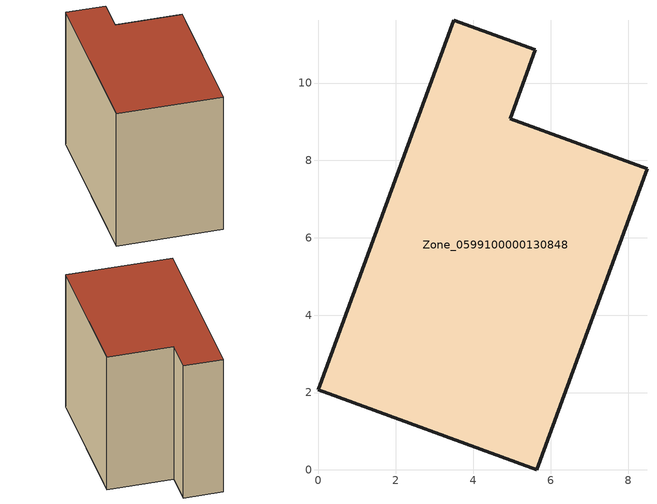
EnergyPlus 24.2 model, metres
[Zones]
Zone_0599100000130848
 floor ground (C_G): 0,2.07 3.5,11.63 5.6,10.86 4.95,9.08 8.49,7.78 5.64,0 z3.24
 wall outside (C_F): 3.5,11.63 0,2.07 5.64,0 8.49,7.78 4.95,9.08 5.6,10.86 3.5,11.63 z3.24:11.88
 roof outside (C_R): 0,2.07 5.64,0 8.49,7.78 4.95,9.08 5.6,10.86 3.5,11.63 z11.88
[BUILDING]
Pand.0599100000130848: North Axis=0; Terrain=City; Loads Convergence Tolerance Value=0.04; Temperature Convergence Tolerance Value=0.4; Solar Distribution=FullExterior; Maximum Number of Warmup Days=25; Minimum Number of Warmup Days=1
[Site:Location]
Rotterdam.The.Hague.AP_ZH_NLD Design_Conditions: Latitude=51.96; Longitude=4.45; Time Zone=1; Elevation=-4.5
[SITE:GROUNDTEMPERATURE:BUILDINGSURFACE]
18, 18, 18, 18, 18, 18, 18, 18, 18, 18, 18, 18
[MATERIAL] Thermal Absorptance=0.9; Solar Absorptance=0.7; Visible Absorptance=0.7
Name | Roughness | Thickness | Conductivity | Density | Specific Heat
G.TI.1946-1964 | MediumSmooth | 0.15 | 1 | 540 | 1210
F.TI.1946-1964 | Rough | 0.3 | 0.857143 | 1920 | 840
R.TI.1946-1964 | MediumRough | 0.2 | 0.277778 | 1500 | 1000
[CONSTRUCTION]
C_G: G.TI.1946-1964
C_F: F.TI.1946-1964
C_R: R.TI.1946-1964
[ZONE]
Zone_0599100000130848: Type=1; Multiplier=1; Ceiling Height=Autocalculate; Volume=Autocalculate; Floor Area=autocalculate; Part of Total Floor Area=Yes
[ZONEINFILTRATION:DESIGNFLOWRATE]
Infil_Zone_0599100000130848: Zone or ZoneList or Space or SpaceList=Zone_0599100000130848; Schedule=AlwaysOn; Design Flow Rate Calculation Method=Flow/Area; Flow Rate per Floor Area=0.003; Constant Term Coefficient=1; Temperature Term Coefficient=0; Velocity Term Coefficient=0; Velocity Squared Term Coefficient=0
[HVACTEMPLATE:ZONE:IDEALLOADSAIRSYSTEM]
Zone_0599100000130848: Maximum Heating Supply Air Temperature=50; Minimum Cooling Supply Air Temperature=13; Maximum Heating Supply Air Humidity Ratio=0.0156; Minimum Cooling Supply Air Humidity Ratio=0.0077; Heating Limit=NoLimit; Cooling Limit=NoLimit; Dehumidification Control Type=ConstantSensibleHeatRatio; Cooling Sensible Heat Ratio=0.7; Dehumidification Setpoint=60; Humidification Control Type=None; Humidification Setpoint=30; Outdoor Air Method=None; Outdoor Air Flow Rate per Person=0.00944; Outdoor Air Flow Rate per Zone Floor Area=0; Outdoor Air Flow Rate per Zone=0; Demand Controlled Ventilation Type=None; Outdoor Air Economizer Type=NoEconomizer; Heat Recovery Type=None; Sensible Heat Recovery Effectiveness=0.7; Latent Heat Recovery Effectiveness=0.65
[ZONECONTROL:THERMOSTAT]
ThermostatControl_Zone_0599100000130848: Zone or ZoneList=Zone_0599100000130848; Control Type Schedule=DualSetpointControlType; Control 1=Thermostat_Zone_0599100000130848; Temperature Difference Between Cutout And Setpoint=0
[THERMOSTATSETPOINT:DUALSETPOINT]
Thermostat_Zone_0599100000130848: Heating Setpoint Temperature Schedule=HeatingSetpoint_Zone_0599100000130848; Cooling Setpoint Temperature Schedule=CoolingSetpoint_Zone_0599100000130848
[SCHEDULE:COMPACT]
HeatingSetpoint_Zone_0599100000130848: Through: 12/31, For: AllDays, Until: 24:00, 21
CoolingSetpoint_Zone_0599100000130848: Through: 12/31, For: AllDays, Until: 24:00, 24
DualSetpointControlType: Through: 12/31, For: AllDays, Until: 24:00, 4
AlwaysOn: Through: 12/31, For: AllDays, Until: 24:00, 1
